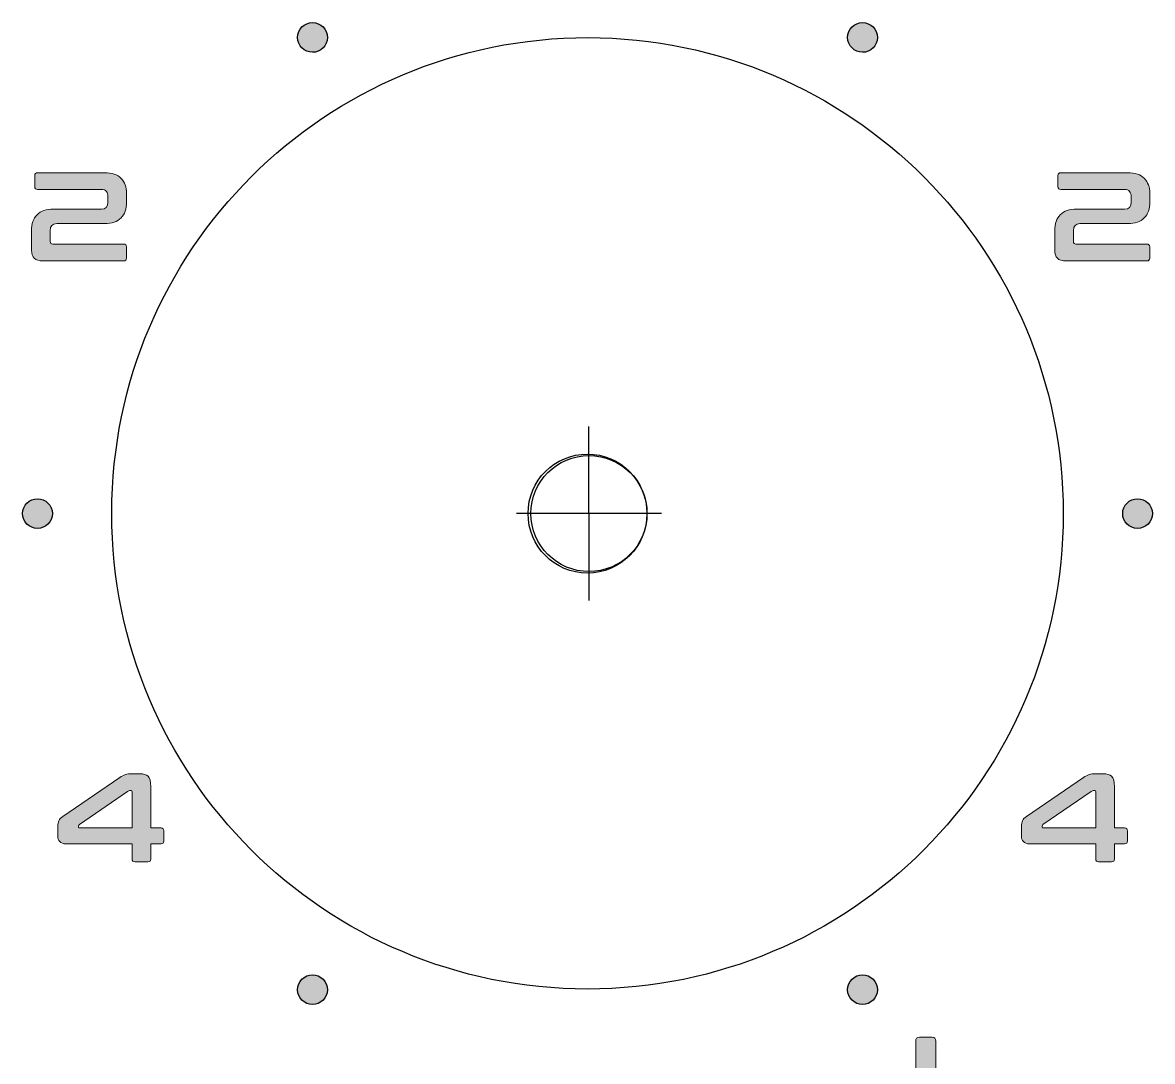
# Model space of a CAD drawing. Header units: millimetres. Extents: x 69 to 133, y 42 to 159.
# Drawn here: x 91.68 to 110.68, y 128.32 to 145.8 of the extents above; entities that cross this region are included whole.
import ezdxf

# ---------------------------------------------------------------- set-up
doc = ezdxf.new("R2010")
doc.units = ezdxf.units.MM
doc.header["$MEASUREMENT"] = 0
doc.layers.add('svg1962', color=7, linetype='Continuous')

# ---------------------------------------------------------------- blocks, each defined once
blk = doc.blocks.new('block 3')
at = {"layer": 'svg1962', "true_color": 0xffffff}
h = blk.add_hatch(color=7, dxfattribs=at)
h.dxf.hatch_style = 2
edge = h.paths.add_edge_path()
edge.add_spline(control_points=[(96.805, 145.553), (96.805, 145.691), (96.693, 145.803), (96.555, 145.803), (96.417, 145.803), (96.305, 145.691), (96.305, 145.553), (96.305, 145.553), (96.305, 145.553), (96.305, 145.553), (96.305, 145.415), (96.417, 145.303), (96.555, 145.303), (96.693, 145.302), (96.805, 145.414), (96.805, 145.552), (96.805, 145.553), (96.805, 145.553), (96.805, 145.553)], knot_values=[0, 0, 0, 0, 1, 1, 1, 2, 2, 2, 3, 3, 3, 4, 4, 4, 5, 5, 5, 6, 6, 6, 6], degree=3, periodic=1)
h = blk.add_hatch(color=7, dxfattribs=at)
h.dxf.hatch_style = 2
edge = h.paths.add_edge_path()
edge.add_spline(control_points=[(106.055, 145.553), (106.055, 145.691), (105.943, 145.803), (105.805, 145.803), (105.667, 145.803), (105.555, 145.691), (105.555, 145.553), (105.555, 145.553), (105.555, 145.553), (105.555, 145.553), (105.555, 145.415), (105.667, 145.303), (105.805, 145.303), (105.943, 145.302), (106.055, 145.414), (106.055, 145.552), (106.055, 145.553), (106.055, 145.553), (106.055, 145.553)], knot_values=[0, 0, 0, 0, 1, 1, 1, 2, 2, 2, 3, 3, 3, 4, 4, 4, 5, 5, 5, 6, 6, 6, 6], degree=3, periodic=1)
h = blk.add_hatch(color=7, dxfattribs=at)
h.dxf.hatch_style = 2
edge = h.paths.add_edge_path()
edge.add_spline(control_points=[(92.18, 137.542), (92.18, 137.68), (92.068, 137.792), (91.93, 137.792), (91.792, 137.792), (91.68, 137.68), (91.68, 137.542), (91.68, 137.542), (91.68, 137.542), (91.68, 137.542), (91.68, 137.404), (91.792, 137.292), (91.93, 137.292), (92.068, 137.292), (92.18, 137.404), (92.18, 137.542), (92.18, 137.542), (92.18, 137.542), (92.18, 137.542)], knot_values=[0, 0, 0, 0, 1, 1, 1, 2, 2, 2, 3, 3, 3, 4, 4, 4, 5, 5, 5, 6, 6, 6, 6], degree=3, periodic=1)
h = blk.add_hatch(color=7, dxfattribs=at)
h.dxf.hatch_style = 2
edge = h.paths.add_edge_path()
edge.add_spline(control_points=[(110.68, 137.542), (110.68, 137.68), (110.568, 137.792), (110.43, 137.792), (110.292, 137.792), (110.18, 137.68), (110.18, 137.542), (110.18, 137.542), (110.18, 137.542), (110.18, 137.542), (110.18, 137.404), (110.292, 137.292), (110.43, 137.292), (110.568, 137.292), (110.68, 137.404), (110.68, 137.542), (110.68, 137.542), (110.68, 137.542), (110.68, 137.542)], knot_values=[0, 0, 0, 0, 1, 1, 1, 2, 2, 2, 3, 3, 3, 4, 4, 4, 5, 5, 5, 6, 6, 6, 6], degree=3, periodic=1)
h = blk.add_hatch(color=7, dxfattribs=at)
h.dxf.hatch_style = 2
edge = h.paths.add_edge_path()
edge.add_spline(control_points=[(96.805, 129.531), (96.805, 129.669), (96.693, 129.781), (96.555, 129.781), (96.417, 129.781), (96.305, 129.67), (96.305, 129.531), (96.305, 129.531), (96.305, 129.531), (96.305, 129.531), (96.305, 129.393), (96.417, 129.281), (96.555, 129.281), (96.693, 129.281), (96.805, 129.393), (96.805, 129.531), (96.805, 129.531), (96.805, 129.531), (96.805, 129.531)], knot_values=[0, 0, 0, 0, 1, 1, 1, 2, 2, 2, 3, 3, 3, 4, 4, 4, 5, 5, 5, 6, 6, 6, 6], degree=3, periodic=1)
h = blk.add_hatch(color=7, dxfattribs=at)
h.dxf.hatch_style = 2
edge = h.paths.add_edge_path()
edge.add_spline(control_points=[(106.055, 129.531), (106.055, 129.669), (105.943, 129.781), (105.805, 129.781), (105.667, 129.781), (105.555, 129.67), (105.555, 129.531), (105.555, 129.531), (105.555, 129.531), (105.555, 129.531), (105.555, 129.393), (105.667, 129.281), (105.805, 129.281), (105.943, 129.281), (106.055, 129.393), (106.055, 129.531), (106.055, 129.531), (106.055, 129.531), (106.055, 129.531)], knot_values=[0, 0, 0, 0, 1, 1, 1, 2, 2, 2, 3, 3, 3, 4, 4, 4, 5, 5, 5, 6, 6, 6, 6], degree=3, periodic=1)
at = {"layer": 'svg1962', "color": 178, "lineweight": 25, "true_color": 0x060606}
for points in [[(101.204, 137.542), (101.204, 139.005)], [(102.424, 137.542), (99.985, 137.542)], [(101.204, 137.542), (101.204, 136.079)]]:
    blk.add_lwpolyline(points, dxfattribs=at)
for points in [[(96.805, 145.553), (96.805, 145.691), (96.693, 145.803), (96.555, 145.803), (96.417, 145.803), (96.305, 145.691), (96.305, 145.553), (96.305, 145.553), (96.305, 145.553), (96.305, 145.553), (96.305, 145.415), (96.417, 145.303), (96.555, 145.303), (96.693, 145.302), (96.805, 145.414), (96.805, 145.552), (96.805, 145.553), (96.805, 145.553), (96.805, 145.553)], [(106.055, 145.553), (106.055, 145.691), (105.943, 145.803), (105.805, 145.803), (105.667, 145.803), (105.555, 145.691), (105.555, 145.553), (105.555, 145.553), (105.555, 145.553), (105.555, 145.553), (105.555, 145.415), (105.667, 145.303), (105.805, 145.303), (105.943, 145.302), (106.055, 145.414), (106.055, 145.552), (106.055, 145.553), (106.055, 145.553), (106.055, 145.553)], [(109.18, 137.542), (109.184, 141.96), (105.606, 145.545), (101.188, 145.55), (96.769, 145.554), (93.184, 141.976), (93.18, 137.558), (93.18, 137.552), (93.18, 137.547), (93.18, 137.542), (93.18, 133.124), (96.762, 129.542), (101.18, 129.542), (105.598, 129.542), (109.18, 133.124), (109.18, 137.542), (109.18, 137.542), (109.18, 137.542), (109.18, 137.542)], [(102.18, 137.542), (102.18, 138.094), (101.733, 138.542), (101.181, 138.543), (100.629, 138.544), (100.18, 138.096), (100.18, 137.544), (100.18, 137.543), (100.18, 137.543), (100.18, 137.542), (100.179, 136.99), (100.626, 136.541), (101.179, 136.541), (101.731, 136.54), (102.179, 136.987), (102.18, 137.54), (102.18, 137.54), (102.18, 137.541), (102.18, 137.542)], [(102.18, 137.542), (102.18, 138.081), (101.744, 138.518), (101.205, 138.518), (100.666, 138.518), (100.229, 138.082), (100.229, 137.543), (100.229, 137.543), (100.229, 137.542), (100.229, 137.542), (100.228, 137.003), (100.665, 136.566), (101.204, 136.566), (101.743, 136.565), (102.18, 137.002), (102.18, 137.541), (102.18, 137.541), (102.18, 137.542), (102.18, 137.542)], [(92.18, 137.542), (92.18, 137.68), (92.068, 137.792), (91.93, 137.792), (91.792, 137.792), (91.68, 137.68), (91.68, 137.542), (91.68, 137.542), (91.68, 137.542), (91.68, 137.542), (91.68, 137.404), (91.792, 137.292), (91.93, 137.292), (92.068, 137.292), (92.18, 137.404), (92.18, 137.542), (92.18, 137.542), (92.18, 137.542), (92.18, 137.542)], [(110.68, 137.542), (110.68, 137.68), (110.568, 137.792), (110.43, 137.792), (110.292, 137.792), (110.18, 137.68), (110.18, 137.542), (110.18, 137.542), (110.18, 137.542), (110.18, 137.542), (110.18, 137.404), (110.292, 137.292), (110.43, 137.292), (110.568, 137.292), (110.68, 137.404), (110.68, 137.542), (110.68, 137.542), (110.68, 137.542), (110.68, 137.542)], [(96.805, 129.531), (96.805, 129.669), (96.693, 129.781), (96.555, 129.781), (96.417, 129.781), (96.305, 129.67), (96.305, 129.531), (96.305, 129.531), (96.305, 129.531), (96.305, 129.531), (96.305, 129.393), (96.417, 129.281), (96.555, 129.281), (96.693, 129.281), (96.805, 129.393), (96.805, 129.531), (96.805, 129.531), (96.805, 129.531), (96.805, 129.531)], [(106.055, 129.531), (106.055, 129.669), (105.943, 129.781), (105.805, 129.781), (105.667, 129.781), (105.555, 129.67), (105.555, 129.531), (105.555, 129.531), (105.555, 129.531), (105.555, 129.531), (105.555, 129.393), (105.667, 129.281), (105.805, 129.281), (105.943, 129.281), (106.055, 129.393), (106.055, 129.531), (106.055, 129.531), (106.055, 129.531), (106.055, 129.531)]]:
    blk.add_open_spline(points, degree=3, knots=[0, 0, 0, 0, 1, 1, 1, 2, 2, 2, 3, 3, 3, 4, 4, 4, 5, 5, 5, 6, 6, 6, 6], dxfattribs=at)
blk = doc.blocks.new('block 21')
at = {"layer": 'svg1962', "true_color": 0xffffff}
h = blk.add_hatch(color=7, dxfattribs=at)
h.dxf.hatch_style = 2
edge = h.paths.add_edge_path()
edge.add_spline(control_points=[(93.054, 143.276), (93.182, 143.276), (93.277, 143.244), (93.337, 143.181), (93.398, 143.117), (93.428, 143.034), (93.428, 142.931), (93.428, 142.931), (93.428, 142.783), (93.428, 142.783), (93.428, 142.667), (93.397, 142.578), (93.335, 142.515), (93.273, 142.452), (93.181, 142.421), (93.058, 142.421), (93.058, 142.421), (92.254, 142.421), (92.254, 142.421), (92.18, 142.421), (92.144, 142.381), (92.144, 142.3), (92.144, 142.3), (92.144, 142.12), (92.144, 142.12), (92.144, 142.091), (92.158, 142.076), (92.186, 142.076), (92.186, 142.076), (93.378, 142.076), (93.378, 142.076), (93.41, 142.076), (93.426, 142.06), (93.426, 142.029), (93.426, 142.029), (93.426, 141.841), (93.426, 141.841), (93.426, 141.81), (93.41, 141.794), (93.378, 141.794), (93.378, 141.794), (92.027, 141.794), (92.027, 141.794), (91.955, 141.794), (91.904, 141.809), (91.875, 141.838), (91.845, 141.867), (91.83, 141.912), (91.83, 141.974), (91.83, 141.974), (91.83, 142.3), (91.83, 142.3), (91.83, 142.417), (91.861, 142.507), (91.924, 142.57), (91.986, 142.633), (92.078, 142.664), (92.201, 142.664), (92.201, 142.664), (93.005, 142.664), (93.005, 142.664), (93.079, 142.664), (93.115, 142.704), (93.115, 142.783), (93.115, 142.783), (93.115, 142.874), (93.115, 142.874), (93.115, 142.911), (93.107, 142.94), (93.09, 142.962), (93.073, 142.984), (93.044, 142.995), (93.003, 142.995), (93.003, 142.995), (91.932, 142.995), (91.932, 142.995), (91.901, 142.995), (91.885, 143.01), (91.885, 143.041), (91.885, 143.041), (91.885, 143.23), (91.885, 143.23), (91.885, 143.261), (91.901, 143.276), (91.932, 143.276), (91.932, 143.276), (93.054, 143.276), (93.054, 143.276)], knot_values=[0, 0, 0, 0, 1, 1, 1, 2, 2, 2, 3, 3, 3, 4, 4, 4, 5, 5, 5, 6, 6, 6, 7, 7, 7, 8, 8, 8, 9, 9, 9, 10, 10, 10, 11, 11, 11, 12, 12, 12, 13, 13, 13, 14, 14, 14, 15, 15, 15, 16, 16, 16, 17, 17, 17, 18, 18, 18, 19, 19, 19, 20, 20, 20, 21, 21, 21, 22, 22, 22, 23, 23, 23, 24, 24, 24, 25, 25, 25, 26, 26, 26, 27, 27, 27, 28, 28, 28, 29, 29, 29, 29], degree=3, periodic=1)
at = {"layer": 'svg1962', "lineweight": 0}
blk.add_open_spline([(93.054, 143.276), (93.182, 143.276), (93.277, 143.244), (93.337, 143.181), (93.398, 143.117), (93.428, 143.034), (93.428, 142.931), (93.428, 142.931), (93.428, 142.783), (93.428, 142.783), (93.428, 142.667), (93.397, 142.578), (93.335, 142.515), (93.273, 142.452), (93.181, 142.421), (93.058, 142.421), (93.058, 142.421), (92.254, 142.421), (92.254, 142.421), (92.18, 142.421), (92.144, 142.381), (92.144, 142.3), (92.144, 142.3), (92.144, 142.12), (92.144, 142.12), (92.144, 142.091), (92.158, 142.076), (92.186, 142.076), (92.186, 142.076), (93.378, 142.076), (93.378, 142.076), (93.41, 142.076), (93.426, 142.06), (93.426, 142.029), (93.426, 142.029), (93.426, 141.841), (93.426, 141.841), (93.426, 141.81), (93.41, 141.794), (93.378, 141.794), (93.378, 141.794), (92.027, 141.794), (92.027, 141.794), (91.955, 141.794), (91.904, 141.809), (91.875, 141.838), (91.845, 141.867), (91.83, 141.912), (91.83, 141.974), (91.83, 141.974), (91.83, 142.3), (91.83, 142.3), (91.83, 142.417), (91.861, 142.507), (91.924, 142.57), (91.986, 142.633), (92.078, 142.664), (92.201, 142.664), (92.201, 142.664), (93.005, 142.664), (93.005, 142.664), (93.079, 142.664), (93.115, 142.704), (93.115, 142.783), (93.115, 142.783), (93.115, 142.874), (93.115, 142.874), (93.115, 142.911), (93.107, 142.94), (93.09, 142.962), (93.073, 142.984), (93.044, 142.995), (93.003, 142.995), (93.003, 142.995), (91.932, 142.995), (91.932, 142.995), (91.901, 142.995), (91.885, 143.01), (91.885, 143.041), (91.885, 143.041), (91.885, 143.23), (91.885, 143.23), (91.885, 143.261), (91.901, 143.276), (91.932, 143.276), (91.932, 143.276), (93.054, 143.276), (93.054, 143.276)], degree=3, knots=[0, 0, 0, 0, 1, 1, 1, 2, 2, 2, 3, 3, 3, 4, 4, 4, 5, 5, 5, 6, 6, 6, 7, 7, 7, 8, 8, 8, 9, 9, 9, 10, 10, 10, 11, 11, 11, 12, 12, 12, 13, 13, 13, 14, 14, 14, 15, 15, 15, 16, 16, 16, 17, 17, 17, 18, 18, 18, 19, 19, 19, 20, 20, 20, 21, 21, 21, 22, 22, 22, 23, 23, 23, 24, 24, 24, 25, 25, 25, 26, 26, 26, 27, 27, 27, 28, 28, 28, 29, 29, 29, 29], dxfattribs=at)
blk = doc.blocks.new('block 20')
at = {"layer": 'svg1962'}
blk.add_blockref('block 21', (0, 0), dxfattribs=at)
blk = doc.blocks.new('block 23')
at = {"layer": 'svg1962', "true_color": 0xffffff}
h = blk.add_hatch(color=7, dxfattribs=at)
h.dxf.hatch_style = 2
edge = h.paths.add_edge_path()
edge.add_spline(control_points=[(110.261, 143.276), (110.389, 143.276), (110.484, 143.244), (110.545, 143.181), (110.605, 143.117), (110.636, 143.034), (110.636, 142.931), (110.636, 142.931), (110.636, 142.783), (110.636, 142.783), (110.636, 142.667), (110.605, 142.578), (110.543, 142.515), (110.48, 142.452), (110.388, 142.421), (110.265, 142.421), (110.265, 142.421), (109.461, 142.421), (109.461, 142.421), (109.387, 142.421), (109.351, 142.381), (109.351, 142.3), (109.351, 142.3), (109.351, 142.12), (109.351, 142.12), (109.351, 142.091), (109.365, 142.076), (109.393, 142.076), (109.393, 142.076), (110.585, 142.076), (110.585, 142.076), (110.617, 142.076), (110.634, 142.06), (110.634, 142.029), (110.634, 142.029), (110.634, 141.841), (110.634, 141.841), (110.634, 141.81), (110.617, 141.794), (110.585, 141.794), (110.585, 141.794), (109.234, 141.794), (109.234, 141.794), (109.163, 141.794), (109.112, 141.809), (109.082, 141.838), (109.052, 141.867), (109.038, 141.912), (109.038, 141.974), (109.038, 141.974), (109.038, 142.3), (109.038, 142.3), (109.038, 142.417), (109.069, 142.507), (109.131, 142.57), (109.193, 142.633), (109.285, 142.664), (109.408, 142.664), (109.408, 142.664), (110.212, 142.664), (110.212, 142.664), (110.286, 142.664), (110.322, 142.704), (110.322, 142.783), (110.322, 142.783), (110.322, 142.874), (110.322, 142.874), (110.322, 142.911), (110.314, 142.94), (110.297, 142.962), (110.28, 142.984), (110.251, 142.995), (110.21, 142.995), (110.21, 142.995), (109.139, 142.995), (109.139, 142.995), (109.108, 142.995), (109.092, 143.01), (109.092, 143.041), (109.092, 143.041), (109.092, 143.23), (109.092, 143.23), (109.092, 143.261), (109.108, 143.276), (109.139, 143.276), (109.139, 143.276), (110.261, 143.276), (110.261, 143.276)], knot_values=[0, 0, 0, 0, 1, 1, 1, 2, 2, 2, 3, 3, 3, 4, 4, 4, 5, 5, 5, 6, 6, 6, 7, 7, 7, 8, 8, 8, 9, 9, 9, 10, 10, 10, 11, 11, 11, 12, 12, 12, 13, 13, 13, 14, 14, 14, 15, 15, 15, 16, 16, 16, 17, 17, 17, 18, 18, 18, 19, 19, 19, 20, 20, 20, 21, 21, 21, 22, 22, 22, 23, 23, 23, 24, 24, 24, 25, 25, 25, 26, 26, 26, 27, 27, 27, 28, 28, 28, 29, 29, 29, 29], degree=3, periodic=1)
at = {"layer": 'svg1962', "lineweight": 0}
blk.add_open_spline([(110.261, 143.276), (110.389, 143.276), (110.484, 143.244), (110.545, 143.181), (110.605, 143.117), (110.636, 143.034), (110.636, 142.931), (110.636, 142.931), (110.636, 142.783), (110.636, 142.783), (110.636, 142.667), (110.605, 142.578), (110.543, 142.515), (110.48, 142.452), (110.388, 142.421), (110.265, 142.421), (110.265, 142.421), (109.461, 142.421), (109.461, 142.421), (109.387, 142.421), (109.351, 142.381), (109.351, 142.3), (109.351, 142.3), (109.351, 142.12), (109.351, 142.12), (109.351, 142.091), (109.365, 142.076), (109.393, 142.076), (109.393, 142.076), (110.585, 142.076), (110.585, 142.076), (110.617, 142.076), (110.634, 142.06), (110.634, 142.029), (110.634, 142.029), (110.634, 141.841), (110.634, 141.841), (110.634, 141.81), (110.617, 141.794), (110.585, 141.794), (110.585, 141.794), (109.234, 141.794), (109.234, 141.794), (109.163, 141.794), (109.112, 141.809), (109.082, 141.838), (109.052, 141.867), (109.038, 141.912), (109.038, 141.974), (109.038, 141.974), (109.038, 142.3), (109.038, 142.3), (109.038, 142.417), (109.069, 142.507), (109.131, 142.57), (109.193, 142.633), (109.285, 142.664), (109.408, 142.664), (109.408, 142.664), (110.212, 142.664), (110.212, 142.664), (110.286, 142.664), (110.322, 142.704), (110.322, 142.783), (110.322, 142.783), (110.322, 142.874), (110.322, 142.874), (110.322, 142.911), (110.314, 142.94), (110.297, 142.962), (110.28, 142.984), (110.251, 142.995), (110.21, 142.995), (110.21, 142.995), (109.139, 142.995), (109.139, 142.995), (109.108, 142.995), (109.092, 143.01), (109.092, 143.041), (109.092, 143.041), (109.092, 143.23), (109.092, 143.23), (109.092, 143.261), (109.108, 143.276), (109.139, 143.276), (109.139, 143.276), (110.261, 143.276), (110.261, 143.276)], degree=3, knots=[0, 0, 0, 0, 1, 1, 1, 2, 2, 2, 3, 3, 3, 4, 4, 4, 5, 5, 5, 6, 6, 6, 7, 7, 7, 8, 8, 8, 9, 9, 9, 10, 10, 10, 11, 11, 11, 12, 12, 12, 13, 13, 13, 14, 14, 14, 15, 15, 15, 16, 16, 16, 17, 17, 17, 18, 18, 18, 19, 19, 19, 20, 20, 20, 21, 21, 21, 22, 22, 22, 23, 23, 23, 24, 24, 24, 25, 25, 25, 26, 26, 26, 27, 27, 27, 28, 28, 28, 29, 29, 29, 29], dxfattribs=at)
blk = doc.blocks.new('block 22')
at = {"layer": 'svg1962'}
blk.add_blockref('block 23', (0, 0), dxfattribs=at)
blk = doc.blocks.new('block 25')
at = {"layer": 'svg1962', "true_color": 0xffffff}
h = blk.add_hatch(color=7, dxfattribs=at)
h.dxf.hatch_style = 2
edge = h.paths.add_edge_path()
edge.add_spline(control_points=[(109.519, 133.101), (109.555, 133.125), (109.586, 133.142), (109.615, 133.151), (109.644, 133.16), (109.683, 133.165), (109.731, 133.165), (109.731, 133.165), (109.856, 133.165), (109.856, 133.165), (109.918, 133.165), (109.964, 133.15), (109.994, 133.121), (110.025, 133.092), (110.04, 133.035), (110.04, 132.949), (110.04, 132.949), (110.04, 132.252), (110.04, 132.252), (110.04, 132.252), (110.213, 132.252), (110.213, 132.252), (110.244, 132.252), (110.26, 132.236), (110.26, 132.204), (110.26, 132.204), (110.26, 132.032), (110.26, 132.032), (110.26, 132.001), (110.244, 131.985), (110.213, 131.985), (110.213, 131.985), (110.04, 131.985), (110.04, 131.985), (110.04, 131.985), (110.04, 131.729), (110.04, 131.729), (110.04, 131.698), (110.025, 131.683), (109.994, 131.683), (109.994, 131.683), (109.775, 131.683), (109.775, 131.683), (109.743, 131.683), (109.727, 131.698), (109.727, 131.729), (109.727, 131.729), (109.727, 131.985), (109.727, 131.985), (109.727, 131.985), (108.614, 131.985), (108.614, 131.985), (108.568, 131.985), (108.534, 131.998), (108.512, 132.022), (108.489, 132.045), (108.478, 132.077), (108.478, 132.115), (108.478, 132.115), (108.478, 132.276), (108.478, 132.276), (108.478, 132.315), (108.483, 132.348), (108.495, 132.374), (108.506, 132.4), (108.528, 132.424), (108.56, 132.447), (108.56, 132.447), (109.519, 133.101), (109.519, 133.101)], knot_values=[0, 0, 0, 0, 1, 1, 1, 2, 2, 2, 3, 3, 3, 4, 4, 4, 5, 5, 5, 6, 6, 6, 7, 7, 7, 8, 8, 8, 9, 9, 9, 10, 10, 10, 11, 11, 11, 12, 12, 12, 13, 13, 13, 14, 14, 14, 15, 15, 15, 16, 16, 16, 17, 17, 17, 18, 18, 18, 19, 19, 19, 20, 20, 20, 21, 21, 21, 22, 22, 22, 23, 23, 23, 23], degree=3, periodic=1)
edge = h.paths.add_edge_path()
edge.add_spline(control_points=[(108.827, 132.267), (108.827, 132.257), (108.833, 132.252), (108.844, 132.252), (108.844, 132.252), (109.727, 132.252), (109.727, 132.252), (109.727, 132.252), (109.727, 132.86), (109.727, 132.86), (109.727, 132.875), (109.721, 132.883), (109.71, 132.883), (109.71, 132.883), (109.697, 132.883), (109.697, 132.883), (109.683, 132.883), (109.667, 132.877), (109.65, 132.866), (109.65, 132.866), (108.84, 132.309), (108.84, 132.309), (108.831, 132.302), (108.827, 132.293), (108.827, 132.28), (108.827, 132.28), (108.827, 132.267), (108.827, 132.267)], knot_values=[0, 0, 0, 0, 1, 1, 1, 2, 2, 2, 3, 3, 3, 4, 4, 4, 5, 5, 5, 6, 6, 6, 7, 7, 7, 8, 8, 8, 9, 9, 9, 9], degree=3, periodic=1)
at = {"layer": 'svg1962', "lineweight": 0}
for points, knots in [([(109.519, 133.101), (109.555, 133.125), (109.586, 133.142), (109.615, 133.151), (109.644, 133.16), (109.683, 133.165), (109.731, 133.165), (109.731, 133.165), (109.856, 133.165), (109.856, 133.165), (109.918, 133.165), (109.964, 133.15), (109.994, 133.121), (110.025, 133.092), (110.04, 133.035), (110.04, 132.949), (110.04, 132.949), (110.04, 132.252), (110.04, 132.252), (110.04, 132.252), (110.213, 132.252), (110.213, 132.252), (110.244, 132.252), (110.26, 132.236), (110.26, 132.204), (110.26, 132.204), (110.26, 132.032), (110.26, 132.032), (110.26, 132.001), (110.244, 131.985), (110.213, 131.985), (110.213, 131.985), (110.04, 131.985), (110.04, 131.985), (110.04, 131.985), (110.04, 131.729), (110.04, 131.729), (110.04, 131.698), (110.025, 131.683), (109.994, 131.683), (109.994, 131.683), (109.775, 131.683), (109.775, 131.683), (109.743, 131.683), (109.727, 131.698), (109.727, 131.729), (109.727, 131.729), (109.727, 131.985), (109.727, 131.985), (109.727, 131.985), (108.614, 131.985), (108.614, 131.985), (108.568, 131.985), (108.534, 131.998), (108.512, 132.022), (108.489, 132.045), (108.478, 132.077), (108.478, 132.115), (108.478, 132.115), (108.478, 132.276), (108.478, 132.276), (108.478, 132.315), (108.483, 132.348), (108.495, 132.374), (108.506, 132.4), (108.528, 132.424), (108.56, 132.447), (108.56, 132.447), (109.519, 133.101), (109.519, 133.101)], [0, 0, 0, 0, 1, 1, 1, 2, 2, 2, 3, 3, 3, 4, 4, 4, 5, 5, 5, 6, 6, 6, 7, 7, 7, 8, 8, 8, 9, 9, 9, 10, 10, 10, 11, 11, 11, 12, 12, 12, 13, 13, 13, 14, 14, 14, 15, 15, 15, 16, 16, 16, 17, 17, 17, 18, 18, 18, 19, 19, 19, 20, 20, 20, 21, 21, 21, 22, 22, 22, 23, 23, 23, 23]), ([(108.827, 132.267), (108.827, 132.257), (108.833, 132.252), (108.844, 132.252), (108.844, 132.252), (109.727, 132.252), (109.727, 132.252), (109.727, 132.252), (109.727, 132.86), (109.727, 132.86), (109.727, 132.875), (109.721, 132.883), (109.71, 132.883), (109.71, 132.883), (109.697, 132.883), (109.697, 132.883), (109.683, 132.883), (109.667, 132.877), (109.65, 132.866), (109.65, 132.866), (108.84, 132.309), (108.84, 132.309), (108.831, 132.302), (108.827, 132.293), (108.827, 132.28), (108.827, 132.28), (108.827, 132.267), (108.827, 132.267)], [0, 0, 0, 0, 1, 1, 1, 2, 2, 2, 3, 3, 3, 4, 4, 4, 5, 5, 5, 6, 6, 6, 7, 7, 7, 8, 8, 8, 9, 9, 9, 9])]:
    blk.add_open_spline(points, degree=3, knots=knots, dxfattribs=at)
blk = doc.blocks.new('block 24')
at = {"layer": 'svg1962'}
blk.add_blockref('block 25', (0, 0), dxfattribs=at)
blk = doc.blocks.new('block 27')
at = {"layer": 'svg1962', "true_color": 0xffffff}
h = blk.add_hatch(color=7, dxfattribs=at)
h.dxf.hatch_style = 2
edge = h.paths.add_edge_path()
edge.add_spline(control_points=[(93.314, 133.101), (93.349, 133.125), (93.381, 133.142), (93.41, 133.151), (93.439, 133.16), (93.477, 133.165), (93.525, 133.165), (93.525, 133.165), (93.65, 133.165), (93.65, 133.165), (93.712, 133.165), (93.758, 133.15), (93.789, 133.121), (93.819, 133.092), (93.834, 133.035), (93.834, 132.949), (93.834, 132.949), (93.834, 132.252), (93.834, 132.252), (93.834, 132.252), (94.008, 132.252), (94.008, 132.252), (94.039, 132.252), (94.054, 132.236), (94.054, 132.204), (94.054, 132.204), (94.054, 132.032), (94.054, 132.032), (94.054, 132.001), (94.039, 131.985), (94.008, 131.985), (94.008, 131.985), (93.834, 131.985), (93.834, 131.985), (93.834, 131.985), (93.834, 131.729), (93.834, 131.729), (93.834, 131.698), (93.819, 131.683), (93.788, 131.683), (93.788, 131.683), (93.57, 131.683), (93.57, 131.683), (93.537, 131.683), (93.521, 131.698), (93.521, 131.729), (93.521, 131.729), (93.521, 131.985), (93.521, 131.985), (93.521, 131.985), (92.408, 131.985), (92.408, 131.985), (92.362, 131.985), (92.329, 131.998), (92.306, 132.022), (92.283, 132.045), (92.272, 132.077), (92.272, 132.115), (92.272, 132.115), (92.272, 132.276), (92.272, 132.276), (92.272, 132.315), (92.278, 132.348), (92.289, 132.374), (92.3, 132.4), (92.322, 132.424), (92.355, 132.447), (92.355, 132.447), (93.314, 133.101), (93.314, 133.101)], knot_values=[0, 0, 0, 0, 1, 1, 1, 2, 2, 2, 3, 3, 3, 4, 4, 4, 5, 5, 5, 6, 6, 6, 7, 7, 7, 8, 8, 8, 9, 9, 9, 10, 10, 10, 11, 11, 11, 12, 12, 12, 13, 13, 13, 14, 14, 14, 15, 15, 15, 16, 16, 16, 17, 17, 17, 18, 18, 18, 19, 19, 19, 20, 20, 20, 21, 21, 21, 22, 22, 22, 23, 23, 23, 23], degree=3, periodic=1)
edge = h.paths.add_edge_path()
edge.add_spline(control_points=[(92.621, 132.267), (92.621, 132.257), (92.627, 132.252), (92.638, 132.252), (92.638, 132.252), (93.521, 132.252), (93.521, 132.252), (93.521, 132.252), (93.521, 132.86), (93.521, 132.86), (93.521, 132.875), (93.515, 132.883), (93.504, 132.883), (93.504, 132.883), (93.491, 132.883), (93.491, 132.883), (93.477, 132.883), (93.462, 132.877), (93.445, 132.866), (93.445, 132.866), (92.634, 132.309), (92.634, 132.309), (92.626, 132.302), (92.621, 132.293), (92.621, 132.28), (92.621, 132.28), (92.621, 132.267), (92.621, 132.267)], knot_values=[0, 0, 0, 0, 1, 1, 1, 2, 2, 2, 3, 3, 3, 4, 4, 4, 5, 5, 5, 6, 6, 6, 7, 7, 7, 8, 8, 8, 9, 9, 9, 9], degree=3, periodic=1)
at = {"layer": 'svg1962', "lineweight": 0}
for points, knots in [([(93.314, 133.101), (93.349, 133.125), (93.381, 133.142), (93.41, 133.151), (93.439, 133.16), (93.477, 133.165), (93.525, 133.165), (93.525, 133.165), (93.65, 133.165), (93.65, 133.165), (93.712, 133.165), (93.758, 133.15), (93.789, 133.121), (93.819, 133.092), (93.834, 133.035), (93.834, 132.949), (93.834, 132.949), (93.834, 132.252), (93.834, 132.252), (93.834, 132.252), (94.008, 132.252), (94.008, 132.252), (94.039, 132.252), (94.054, 132.236), (94.054, 132.204), (94.054, 132.204), (94.054, 132.032), (94.054, 132.032), (94.054, 132.001), (94.039, 131.985), (94.008, 131.985), (94.008, 131.985), (93.834, 131.985), (93.834, 131.985), (93.834, 131.985), (93.834, 131.729), (93.834, 131.729), (93.834, 131.698), (93.819, 131.683), (93.788, 131.683), (93.788, 131.683), (93.57, 131.683), (93.57, 131.683), (93.537, 131.683), (93.521, 131.698), (93.521, 131.729), (93.521, 131.729), (93.521, 131.985), (93.521, 131.985), (93.521, 131.985), (92.408, 131.985), (92.408, 131.985), (92.362, 131.985), (92.329, 131.998), (92.306, 132.022), (92.283, 132.045), (92.272, 132.077), (92.272, 132.115), (92.272, 132.115), (92.272, 132.276), (92.272, 132.276), (92.272, 132.315), (92.278, 132.348), (92.289, 132.374), (92.3, 132.4), (92.322, 132.424), (92.355, 132.447), (92.355, 132.447), (93.314, 133.101), (93.314, 133.101)], [0, 0, 0, 0, 1, 1, 1, 2, 2, 2, 3, 3, 3, 4, 4, 4, 5, 5, 5, 6, 6, 6, 7, 7, 7, 8, 8, 8, 9, 9, 9, 10, 10, 10, 11, 11, 11, 12, 12, 12, 13, 13, 13, 14, 14, 14, 15, 15, 15, 16, 16, 16, 17, 17, 17, 18, 18, 18, 19, 19, 19, 20, 20, 20, 21, 21, 21, 22, 22, 22, 23, 23, 23, 23]), ([(92.621, 132.267), (92.621, 132.257), (92.627, 132.252), (92.638, 132.252), (92.638, 132.252), (93.521, 132.252), (93.521, 132.252), (93.521, 132.252), (93.521, 132.86), (93.521, 132.86), (93.521, 132.875), (93.515, 132.883), (93.504, 132.883), (93.504, 132.883), (93.491, 132.883), (93.491, 132.883), (93.477, 132.883), (93.462, 132.877), (93.445, 132.866), (93.445, 132.866), (92.634, 132.309), (92.634, 132.309), (92.626, 132.302), (92.621, 132.293), (92.621, 132.28), (92.621, 132.28), (92.621, 132.267), (92.621, 132.267)], [0, 0, 0, 0, 1, 1, 1, 2, 2, 2, 3, 3, 3, 4, 4, 4, 5, 5, 5, 6, 6, 6, 7, 7, 7, 8, 8, 8, 9, 9, 9, 9])]:
    blk.add_open_spline(points, degree=3, knots=knots, dxfattribs=at)
blk = doc.blocks.new('block 26')
at = {"layer": 'svg1962'}
blk.add_blockref('block 27', (0, 0), dxfattribs=at)
blk = doc.blocks.new('block 57')
at = {"layer": 'svg1962', "true_color": 0xffffff}
h = blk.add_hatch(color=7, dxfattribs=at)
h.dxf.hatch_style = 2
edge = h.paths.add_edge_path()
edge.add_spline(control_points=[(106.974, 128.731), (107.017, 128.731), (107.038, 128.71), (107.038, 128.667), (107.038, 128.667), (107.038, 127.969), (107.038, 127.969), (107.038, 127.969), (107.74, 127.969), (107.74, 127.969), (107.783, 127.969), (107.804, 127.948), (107.804, 127.905), (107.804, 127.905), (107.804, 127.694), (107.804, 127.694), (107.804, 127.652), (107.783, 127.63), (107.74, 127.63), (107.74, 127.63), (107.038, 127.63), (107.038, 127.63), (107.038, 127.63), (107.038, 126.928), (107.038, 126.928), (107.038, 126.886), (107.017, 126.865), (106.974, 126.865), (106.974, 126.865), (106.763, 126.865), (106.763, 126.865), (106.721, 126.865), (106.699, 126.886), (106.699, 126.928), (106.699, 126.928), (106.699, 127.63), (106.699, 127.63), (106.699, 127.63), (106.001, 127.63), (106.001, 127.63), (105.959, 127.63), (105.937, 127.652), (105.937, 127.694), (105.937, 127.694), (105.937, 127.905), (105.937, 127.905), (105.937, 127.948), (105.959, 127.969), (106.001, 127.969), (106.001, 127.969), (106.699, 127.969), (106.699, 127.969), (106.699, 127.969), (106.699, 128.667), (106.699, 128.667), (106.699, 128.71), (106.721, 128.731), (106.763, 128.731), (106.763, 128.731), (106.974, 128.731), (106.974, 128.731)], knot_values=[0, 0, 0, 0, 1, 1, 1, 2, 2, 2, 3, 3, 3, 4, 4, 4, 5, 5, 5, 6, 6, 6, 7, 7, 7, 8, 8, 8, 9, 9, 9, 10, 10, 10, 11, 11, 11, 12, 12, 12, 13, 13, 13, 14, 14, 14, 15, 15, 15, 16, 16, 16, 17, 17, 17, 18, 18, 18, 19, 19, 19, 20, 20, 20, 20], degree=3, periodic=1)
at = {"layer": 'svg1962', "lineweight": 0}
blk.add_open_spline([(106.974, 128.731), (107.017, 128.731), (107.038, 128.71), (107.038, 128.667), (107.038, 128.667), (107.038, 127.969), (107.038, 127.969), (107.038, 127.969), (107.74, 127.969), (107.74, 127.969), (107.783, 127.969), (107.804, 127.948), (107.804, 127.905), (107.804, 127.905), (107.804, 127.694), (107.804, 127.694), (107.804, 127.652), (107.783, 127.63), (107.74, 127.63), (107.74, 127.63), (107.038, 127.63), (107.038, 127.63), (107.038, 127.63), (107.038, 126.928), (107.038, 126.928), (107.038, 126.886), (107.017, 126.865), (106.974, 126.865), (106.974, 126.865), (106.763, 126.865), (106.763, 126.865), (106.721, 126.865), (106.699, 126.886), (106.699, 126.928), (106.699, 126.928), (106.699, 127.63), (106.699, 127.63), (106.699, 127.63), (106.001, 127.63), (106.001, 127.63), (105.959, 127.63), (105.937, 127.652), (105.937, 127.694), (105.937, 127.694), (105.937, 127.905), (105.937, 127.905), (105.937, 127.948), (105.959, 127.969), (106.001, 127.969), (106.001, 127.969), (106.699, 127.969), (106.699, 127.969), (106.699, 127.969), (106.699, 128.667), (106.699, 128.667), (106.699, 128.71), (106.721, 128.731), (106.763, 128.731), (106.763, 128.731), (106.974, 128.731), (106.974, 128.731)], degree=3, knots=[0, 0, 0, 0, 1, 1, 1, 2, 2, 2, 3, 3, 3, 4, 4, 4, 5, 5, 5, 6, 6, 6, 7, 7, 7, 8, 8, 8, 9, 9, 9, 10, 10, 10, 11, 11, 11, 12, 12, 12, 13, 13, 13, 14, 14, 14, 15, 15, 15, 16, 16, 16, 17, 17, 17, 18, 18, 18, 19, 19, 19, 20, 20, 20, 20], dxfattribs=at)
blk = doc.blocks.new('block 56')
at = {"layer": 'svg1962'}
blk.add_blockref('block 57', (0, 0), dxfattribs=at)
blk = doc.blocks.new('block 7')
at = {"layer": 'svg1962'}
for name in ['block 20', 'block 22', 'block 26', 'block 24', 'block 56']:
    blk.add_blockref(name, (0, 0), dxfattribs=at)

msp = doc.modelspace()

# ---------------------------------------------------------------- block references
at = {"layer": 'svg1962'}
for name in ['block 3', 'block 7']:
    msp.add_blockref(name, (0, 0), dxfattribs=at)

doc.saveas('drawing.dxf')
